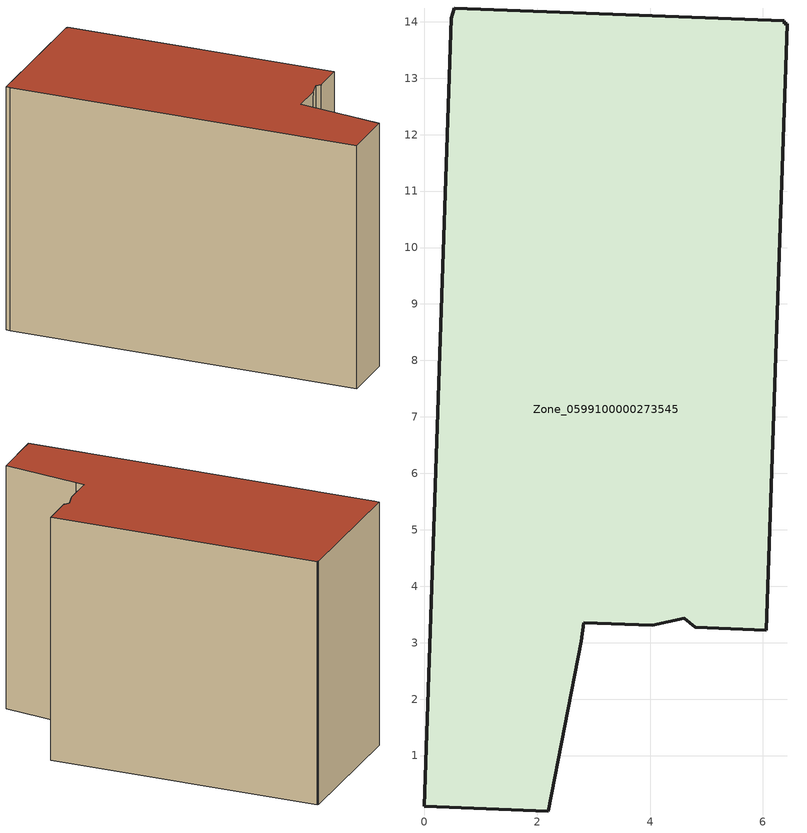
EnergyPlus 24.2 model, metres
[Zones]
Zone_0599100000273545
 floor ground (C_G): 2.19,0.02 0,0.1 0.48,14.06 0.53,14.24 6.38,14.02 6.38,13.97 6.43,13.96 6.06,3.22 4.8,3.27 4.61,3.43 4.04,3.31 2.82,3.35 2.78,3.02 z0
 wall outside (C_F): 0,0.1 2.19,0.02 2.78,3.02 2.82,3.35 4.04,3.31 4.61,3.43 4.8,3.27 6.06,3.22 6.43,13.96 6.38,13.97 6.38,14.02 0.53,14.24 0.48,14.06 0,0.1 z0:9.93
 roof outside (C_R): 4.04,3.31 4.61,3.43 4.8,3.27 6.06,3.22 6.43,13.96 6.38,13.97 6.38,14.02 0.53,14.24 0.48,14.06 0,0.1 2.19,0.02 2.78,3.02 2.82,3.35 z9.93
[BUILDING]
Pand.0599100000273545: North Axis=0; Terrain=City; Loads Convergence Tolerance Value=0.04; Temperature Convergence Tolerance Value=0.4; Solar Distribution=FullExterior; Maximum Number of Warmup Days=25; Minimum Number of Warmup Days=1
[Site:Location]
Rotterdam.The.Hague.AP_ZH_NLD Design_Conditions: Latitude=51.96; Longitude=4.45; Time Zone=1; Elevation=-4.5
[SITE:GROUNDTEMPERATURE:BUILDINGSURFACE]
18, 18, 18, 18, 18, 18, 18, 18, 18, 18, 18, 18
[MATERIAL] Thermal Absorptance=0.9; Solar Absorptance=0.7; Visible Absorptance=0.7
Name | Roughness | Thickness | Conductivity | Density | Specific Heat
G.TI.1946 | MediumSmooth | 0.15 | 1 | 540 | 1210
F.TI.1946 | Rough | 0.3 | 0.857143 | 1920 | 840
R.TI.1946 | MediumRough | 0.2 | 0.1 | 1500 | 1000
[CONSTRUCTION]
C_G: G.TI.1946
C_F: F.TI.1946
C_R: R.TI.1946
[ZONE]
Zone_0599100000273545: Type=1; Multiplier=1; Ceiling Height=Autocalculate; Volume=Autocalculate; Floor Area=autocalculate; Part of Total Floor Area=Yes
[ZONEINFILTRATION:DESIGNFLOWRATE]
Infil_Zone_0599100000273545: Zone or ZoneList or Space or SpaceList=Zone_0599100000273545; Schedule=AlwaysOn; Design Flow Rate Calculation Method=Flow/Area; Flow Rate per Floor Area=0.003; Constant Term Coefficient=1; Temperature Term Coefficient=0; Velocity Term Coefficient=0; Velocity Squared Term Coefficient=0
[HVACTEMPLATE:ZONE:IDEALLOADSAIRSYSTEM]
Zone_0599100000273545: Maximum Heating Supply Air Temperature=50; Minimum Cooling Supply Air Temperature=13; Maximum Heating Supply Air Humidity Ratio=0.0156; Minimum Cooling Supply Air Humidity Ratio=0.0077; Heating Limit=NoLimit; Cooling Limit=NoLimit; Dehumidification Control Type=ConstantSensibleHeatRatio; Cooling Sensible Heat Ratio=0.7; Dehumidification Setpoint=60; Humidification Control Type=None; Humidification Setpoint=30; Outdoor Air Method=None; Outdoor Air Flow Rate per Person=0.00944; Outdoor Air Flow Rate per Zone Floor Area=0; Outdoor Air Flow Rate per Zone=0; Demand Controlled Ventilation Type=None; Outdoor Air Economizer Type=NoEconomizer; Heat Recovery Type=None; Sensible Heat Recovery Effectiveness=0.7; Latent Heat Recovery Effectiveness=0.65
[ZONECONTROL:THERMOSTAT]
ThermostatControl_Zone_0599100000273545: Zone or ZoneList=Zone_0599100000273545; Control Type Schedule=DualSetpointControlType; Control 1=Thermostat_Zone_0599100000273545; Temperature Difference Between Cutout And Setpoint=0
[THERMOSTATSETPOINT:DUALSETPOINT]
Thermostat_Zone_0599100000273545: Heating Setpoint Temperature Schedule=HeatingSetpoint_Zone_0599100000273545; Cooling Setpoint Temperature Schedule=CoolingSetpoint_Zone_0599100000273545
[SCHEDULE:COMPACT]
HeatingSetpoint_Zone_0599100000273545: Through: 12/31, For: AllDays, Until: 24:00, 21
CoolingSetpoint_Zone_0599100000273545: Through: 12/31, For: AllDays, Until: 24:00, 24
DualSetpointControlType: Through: 12/31, For: AllDays, Until: 24:00, 4
AlwaysOn: Through: 12/31, For: AllDays, Until: 24:00, 1
